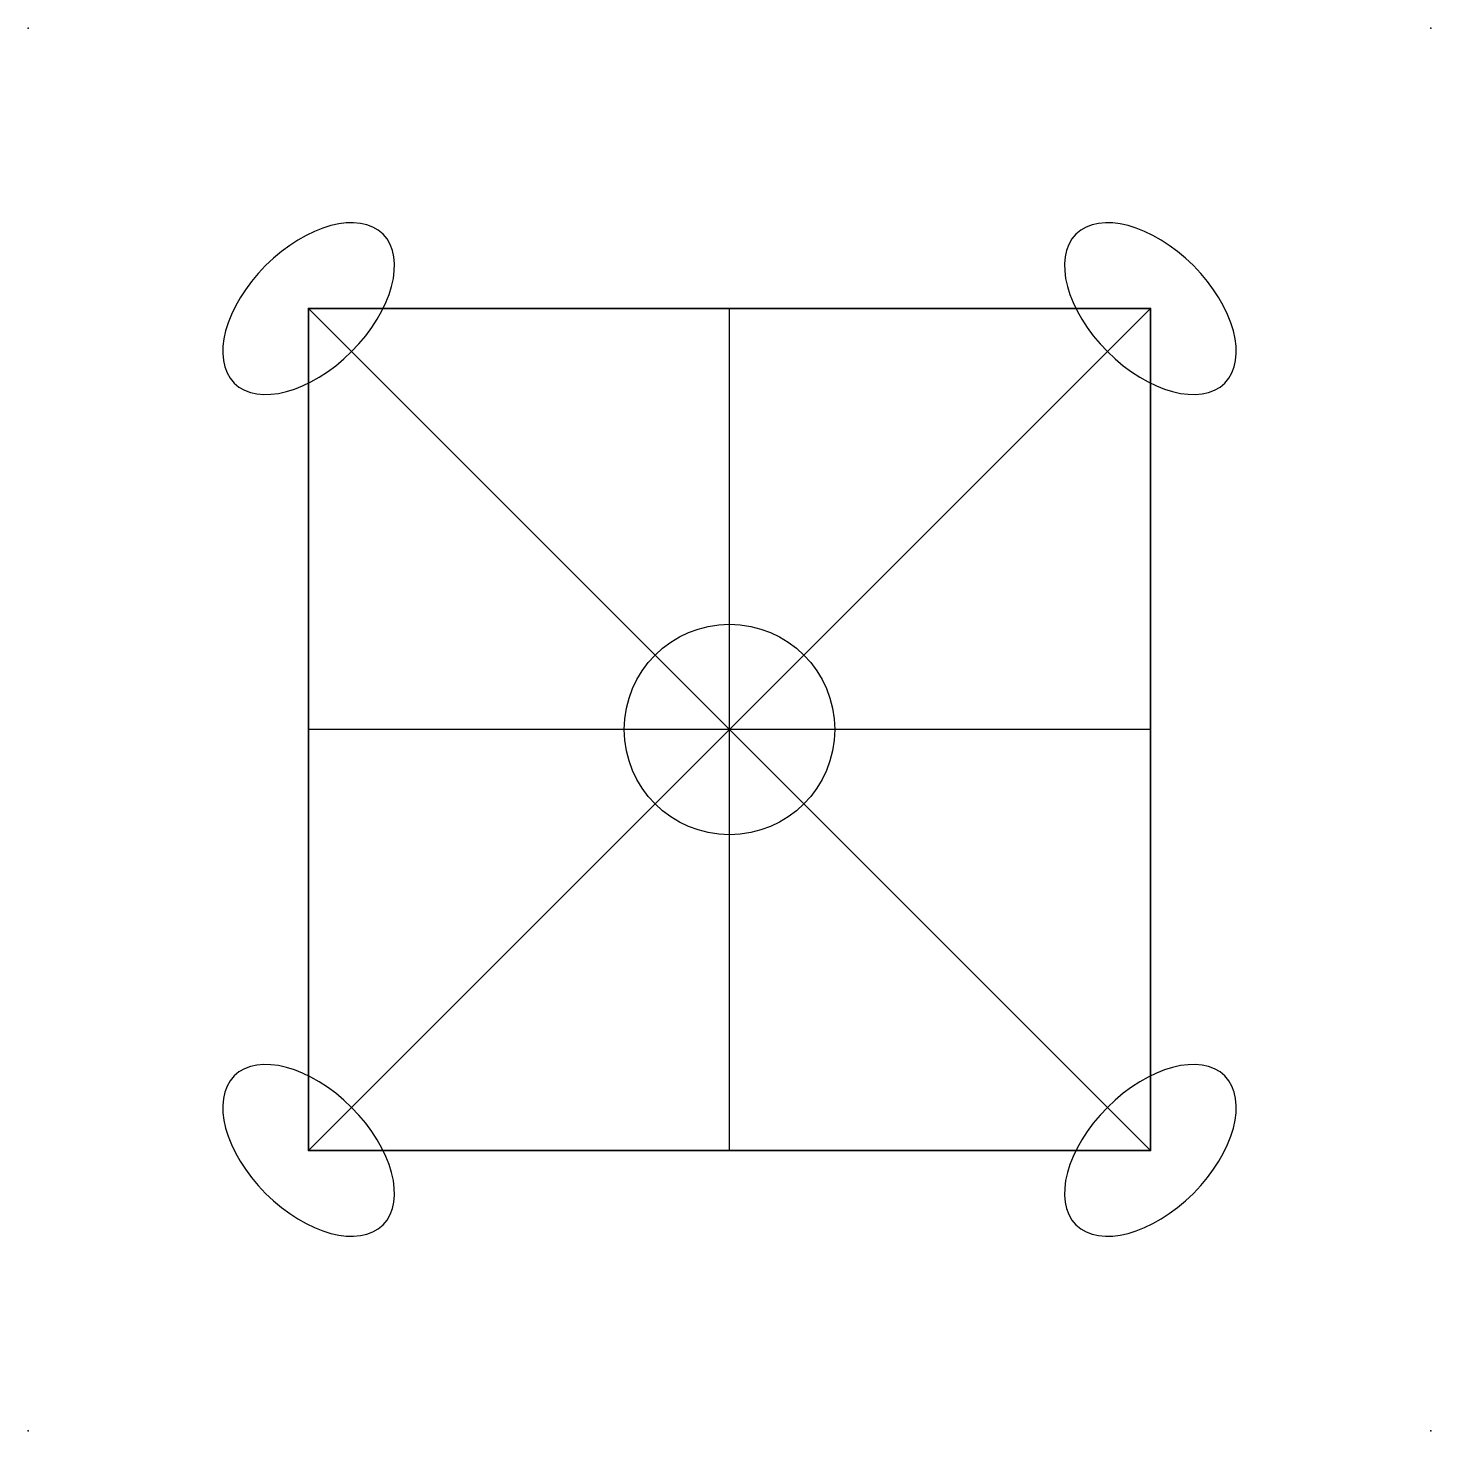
# Model space of a CAD drawing. Header units: centimetres. Extents: x -0.83 to 0.83, y -0.83 to 0.83.
import ezdxf

# ---------------------------------------------------------------- set-up
doc = ezdxf.new("R2010")
doc.units = ezdxf.units.CM
doc.header["$MEASUREMENT"] = 0
for name, color, linetype in [('0.25 cm lattice v2_Sketch1', 7, 'Continuous'), ('0.25 cm lattice v2_Sketch10', 7, 'Continuous'), ('0.25 cm lattice v2_Sketch2', 7, 'Continuous'), ('0.25 cm lattice v2_Sketch3', 7, 'Continuous'), ('0.25 cm lattice v2_Sketch4', 7, 'Continuous'), ('0.25 cm lattice v2_Sketch5', 7, 'Continuous'), ('0.25 cm lattice v2_Sketch6', 7, 'Continuous'), ('0.25 cm lattice v2_Sketch7', 7, 'Continuous'), ('0.25 cm lattice v2_Sketch8', 7, 'Continuous'), ('0.25 cm lattice v2_Sketch9', 7, 'Continuous')]:
    doc.layers.add(name, color=color, linetype=linetype)

msp = doc.modelspace()

# ---------------------------------------------------------------- linework, layer by layer
at = {"layer": '0.25 cm lattice v2_Sketch1'}
for p, q in [((-0.5, 0.5), (0.5, 0.5)), ((-0.5, -0.5), (0.5, 0.5)), ((-0.5, -0.5), (-0.5, 0.5)), ((0.5, -0.5), (-0.5, 0.5)), ((0, -0.5), (0, 0.5)), ((0.5, 0.5), (0.5, -0.5)), ((0.5, 0), (-0.5, 0)), ((0.5, -0.5), (-0.5, -0.5))]:
    msp.add_line(p, q, dxfattribs=at)
msp.add_circle((0, 0), 0.125, dxfattribs=at)
msp.add_point((0, 0), dxfattribs=at)
msp.add_point((0, 0), dxfattribs=at)
at = {"layer": '0.25 cm lattice v2_Sketch10', "extrusion": (-0.57735, -0.57735, -0.57735)}
msp.add_circle((0, 0.4082, -1.1547), 0.125, dxfattribs=at)
at = {"layer": '0.25 cm lattice v2_Sketch10'}
for p in [(0.8333, 0.8333, 0.3333), (0.5, 0.5, 1), (0.5, 0.5, 1), (0.5, 0.5, 1)]:
    msp.add_point(p, dxfattribs=at)
at = {"layer": '0.25 cm lattice v2_Sketch2'}
for p, q in [((-0.5, -0.5, 1), (-0.5, -0.5)), ((0.5, -0.5, 1), (-0.5, -0.5, 1)), ((-0.5, -0.5), (0.5, -0.5)), ((0, -0.5), (0, -0.5, 1)), ((0.5, -0.5), (0.5, -0.5, 1))]:
    msp.add_line(p, q, dxfattribs=at)
at = {"layer": '0.25 cm lattice v2_Sketch2', "extrusion": (0, 1, 0)}
msp.add_circle((0, 0.5, -0.5), 0.125, dxfattribs=at)
at = {"layer": '0.25 cm lattice v2_Sketch2'}
for p in [(-0.5, -0.5), (0, -0.5), (0, -0.5), (0.5, -0.5), (0.5, -0.5)]:
    msp.add_point(p, dxfattribs=at)
at = {"layer": '0.25 cm lattice v2_Sketch3'}
for p, q in [((-0.5, 0.5), (-0.5, -0.5)), ((-0.5, -0.5, 1), (-0.5, 0.5, 1)), ((-0.5, 0.5, 1), (-0.5, 0.5)), ((-0.5, 0), (-0.5, 0, 1)), ((-0.5, -0.5), (-0.5, -0.5, 1))]:
    msp.add_line(p, q, dxfattribs=at)
at = {"layer": '0.25 cm lattice v2_Sketch3', "extrusion": (1, 0, 6.12323e-17)}
msp.add_circle((0, 0.5, -0.5), 0.125, dxfattribs=at)
at = {"layer": '0.25 cm lattice v2_Sketch3'}
for p in [(-0.5, 0.5), (-0.5, 0), (-0.5, 0), (-0.5, -0.5, 1), (-0.5, -0.5)]:
    msp.add_point(p, dxfattribs=at)
at = {"layer": '0.25 cm lattice v2_Sketch4'}
for p, q in [((0.5, 0.5, 1), (-0.5, 0.5, 1)), ((-0.5, 0.5), (-0.5, 0.5, 1)), ((-0.5, 0.5), (0.5, 0.5)), ((0.5, 0.5), (0.5, 0.5, 1))]:
    msp.add_line(p, q, dxfattribs=at)
at = {"layer": '0.25 cm lattice v2_Sketch4', "extrusion": (0, -1, 0)}
msp.add_circle((0, 0.5, -0.5), 0.125, dxfattribs=at)
at = {"layer": '0.25 cm lattice v2_Sketch4'}
msp.add_point((0, 0.5), dxfattribs=at)
at = {"layer": '0.25 cm lattice v2_Sketch5'}
for p, q in [((0.5, -0.5, 1), (0.5, 0.5, 1)), ((0.5, 0.5, 1), (0.5, 0.5)), ((0.5, 0.5), (0.5, -0.5)), ((0.5, -0.5, 1), (0.5, -0.5))]:
    msp.add_line(p, q, dxfattribs=at)
at = {"layer": '0.25 cm lattice v2_Sketch5', "extrusion": (-1, 0, 0)}
msp.add_circle((0, 0.5, -0.5), 0.125, dxfattribs=at)
at = {"layer": '0.25 cm lattice v2_Sketch5'}
msp.add_point((0.5, 0), dxfattribs=at)
at = {"layer": '0.25 cm lattice v2_Sketch6'}
for p, q in [((-0.5, 0.5, 1), (0.5, 0.5, 1)), ((-0.5, -0.5, 1), (-0.5, 0.5, 1)), ((0.5, 0.5, 1), (0.5, -0.5, 1)), ((-0.5, -0.5, 1), (0.5, -0.5, 1))]:
    msp.add_line(p, q, dxfattribs=at)
msp.add_circle((0, 0, 1), 0.125, dxfattribs=at)
msp.add_point((0, -0.5, 1), dxfattribs=at)
at = {"layer": '0.25 cm lattice v2_Sketch7', "extrusion": (0.57735, -0.57735, -0.57735)}
msp.add_circle((0, 0.4082, -1.1547), 0.125, dxfattribs=at)
at = {"layer": '0.25 cm lattice v2_Sketch7'}
for p in [(-0.8333, 0.8333, 0.3333), (-0.5, 0.5, 1), (-0.5, 0.5, 1), (-0.5, 0.5, 1)]:
    msp.add_point(p, dxfattribs=at)
at = {"layer": '0.25 cm lattice v2_Sketch8', "extrusion": (0.57735, 0.57735, -0.57735)}
msp.add_circle((0, 0.4082, -1.1547), 0.125, dxfattribs=at)
at = {"layer": '0.25 cm lattice v2_Sketch8'}
for p in [(-0.5, -0.5, 1), (-0.5, -0.5, 1), (-0.5, -0.5, 1), (-0.8333, -0.8333, 0.3333)]:
    msp.add_point(p, dxfattribs=at)
at = {"layer": '0.25 cm lattice v2_Sketch9', "extrusion": (-0.57735, 0.57735, -0.57735)}
msp.add_circle((0, 0.4082, -1.1547), 0.125, dxfattribs=at)
at = {"layer": '0.25 cm lattice v2_Sketch9'}
for p in [(0.5, -0.5, 1), (0.5, -0.5, 1), (0.5, -0.5, 1), (0.8333, -0.8333, 0.3333)]:
    msp.add_point(p, dxfattribs=at)

doc.saveas('drawing.dxf')
